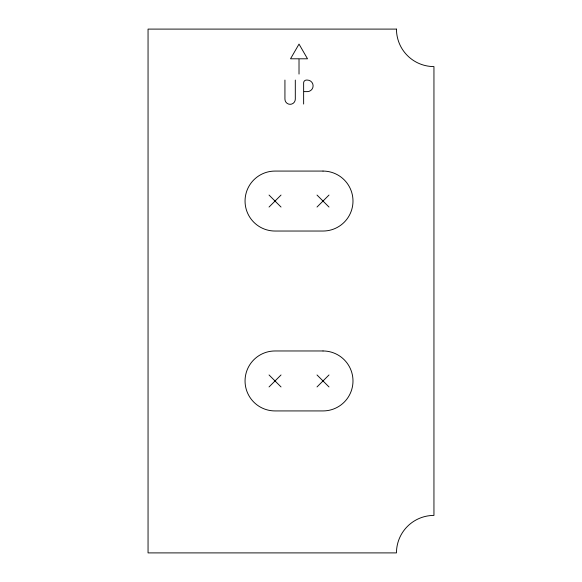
<?xml version="1.0" encoding="UTF-8"?>
<svg xmlns="http://www.w3.org/2000/svg" width="582" height="582" viewBox="0 0 582 582"><rect width="100%" height="100%" fill="white"/><g stroke="black" fill="none" stroke-linecap="round" stroke-linejoin="round"><path stroke-width="0.87" d="M269.037 207.047L281.033 195.057M317.008 207.047L329.005 195.057M269.037 386.943L281.033 374.954M317.008 386.943L329.005 374.954M298.421 58.797L290.527 58.797L299.017 44.094L307.514 58.797L299.017 58.797L299.017 74.074M304.233 91.629L307.325 91.629A5.784 5.784 0 0 0 313.109 85.852A5.784 5.784 0 0 0 307.325 80.069L306.445 80.069A2.808 2.808 0 0 0 303.637 82.884L303.637 104.054M317.008 195.057L329.005 207.047M269.037 195.057L281.033 207.047M317.008 374.954L329.005 386.943M269.037 374.954L281.033 386.943M295.307 80.069L295.307 99.129A5.187 5.187 0 0 1 290.12 104.316A5.187 5.187 0 0 1 284.933 99.129L284.933 80.069M396.466 29.1L148.054 29.1L148.054 552.9L396.466 552.9A37.481 37.481 0 0 1 433.946 515.419L433.946 66.581A37.481 37.481 0 0 1 396.466 29.1M323.01 171.072L275.031 171.072A29.98 29.98 0 0 0 245.051 201.052A29.98 29.98 0 0 0 275.031 231.032L323.01 231.032A29.98 29.98 0 0 0 352.99 201.052A29.98 29.98 0 0 0 323.01 171.072M323.01 350.968L275.031 350.968A29.98 29.98 0 0 0 245.051 380.948A29.98 29.98 0 0 0 275.031 410.928L323.01 410.928A29.98 29.98 0 0 0 352.99 380.948A29.98 29.98 0 0 0 323.01 350.968"/></g></svg>
